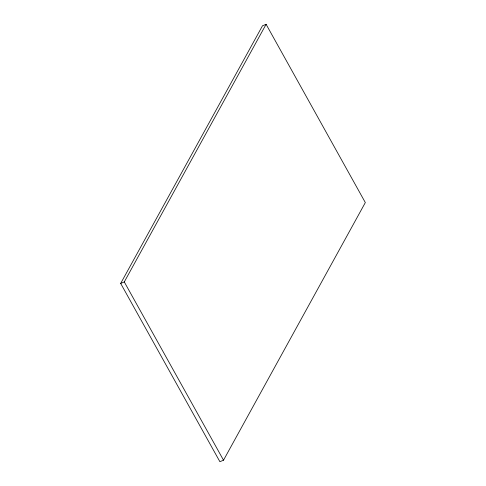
<?xml version="1.0" encoding="UTF-8"?>
<svg xmlns="http://www.w3.org/2000/svg" width="486" height="486" viewBox="0 0 486 486"><rect width="100%" height="100%" fill="white"/><g stroke="black" fill="none" stroke-linecap="round" stroke-linejoin="round"><path stroke-width="0.73" d="M120.674 283.429L262.483 25.807L266.103 24.3L365.326 202.571L223.517 460.193L219.897 461.7L120.674 283.429L124.288 281.923L266.103 24.3M124.288 281.923L223.517 460.193"/></g></svg>
